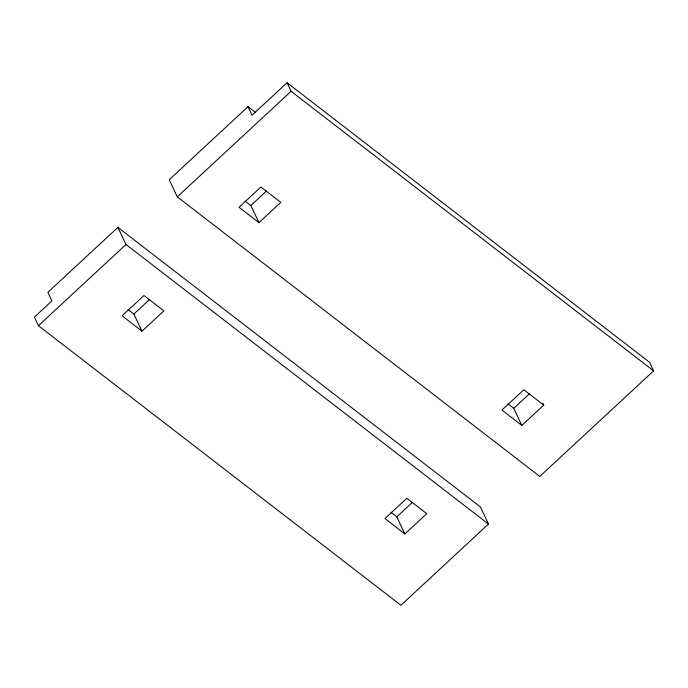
<?xml version="1.0" encoding="UTF-8"?>
<svg xmlns="http://www.w3.org/2000/svg" width="688" height="688" viewBox="0 0 688 688"><rect width="100%" height="100%" fill="white"/><g stroke="black" fill="none" stroke-linecap="round" stroke-linejoin="round"><path stroke-width="1.03" d="M117.897 227.367L47.868 292.348L51.91 300.905L34.4 317.142L38.442 325.699L400.941 605.268L488.48 524.05L480.396 506.936L117.897 227.367L125.99 244.481L488.48 524.05M247.998 106.666L169.214 179.766L177.298 196.871L539.796 476.44L653.6 370.858L649.558 362.301L287.059 82.732L252.04 115.223L247.998 106.666L255.661 112.574M38.442 325.699L125.99 244.481M177.298 196.871L291.101 91.289L287.059 82.732M141.969 331.177L122.051 315.818L143.938 295.513L163.856 310.873L141.969 331.177L133.876 314.063L149.511 299.555M258.937 222.654L239.02 207.294L260.907 186.99L280.824 202.349L258.937 222.654L250.845 205.54L266.48 191.032M404.879 533.94L384.962 518.571L406.849 498.267L426.758 513.635L404.879 533.94L396.787 516.826L412.422 502.317M542.832 403.211L543.735 405.112L521.848 425.416L513.755 408.302L529.39 393.794M291.101 91.289L653.6 370.858M543.735 405.112L523.817 389.752L501.93 410.057L521.848 425.416M245.04 201.059L250.845 205.54M507.95 403.822L513.755 408.302M128.071 309.583L133.876 314.063M390.982 512.345L396.787 516.826"/></g></svg>
